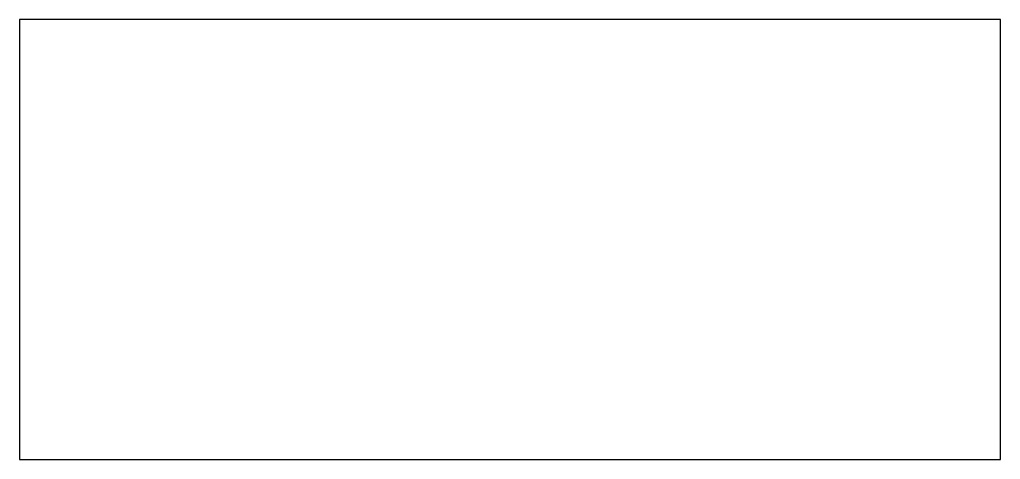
# Model space of a CAD drawing. Units: millimetres at full size, sheet at 1:100. Extents: x -14878 to 7898, y -9490 to 735.
import ezdxf

# ---------------------------------------------------------------- set-up
doc = ezdxf.new("R2010")
doc.units = ezdxf.units.MM
doc.header["$LTSCALE"] = 100
doc.layers.add('0-0', color=7, linetype='Continuous')

msp = doc.modelspace()

# ---------------------------------------------------------------- linework, layer by layer
at = {"layer": '0-0'}
msp.add_lwpolyline([(-14877.6, -9489.8), (7898, -9489.8), (7898, 734.7), (-14877.6, 734.7)], close=True, dxfattribs=at)

doc.saveas('drawing.dxf')
